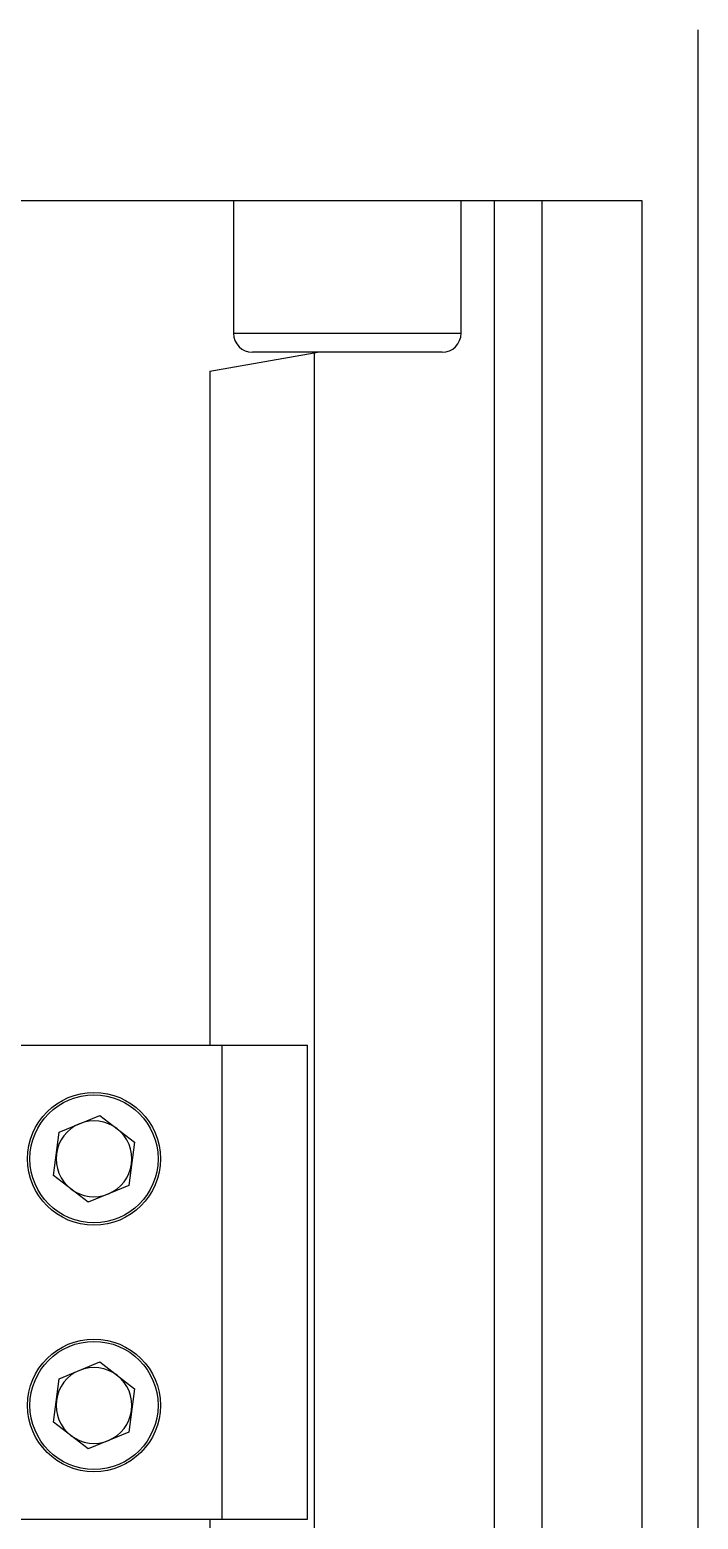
# Model space of a CAD drawing. Header units: millimetres. Extents: x 2379 to 4059, y 879 to 2067.
# Drawn here: x 3559.9 to 3602.1, y 1526.6 to 1620.6 of the extents above; entities that cross this region are included whole.
import ezdxf

# ---------------------------------------------------------------- set-up
doc = ezdxf.new("R2010")
doc.units = ezdxf.units.MM

msp = doc.modelspace()

# ---------------------------------------------------------------- linework, layer by layer
at = {"color": 7, "linetype": 'Continuous', "lineweight": 25}
for p, q in [((3602.088, 1453.06), (3602.088, 1620.64)), ((3502.109, 1609.867), (3598.527, 1609.867)), ((3572.76, 1609.867), (3572.76, 1601.488)), ((3587.124, 1601.488), (3587.124, 1609.867)), ((3589.22, 1609.867), (3589.22, 1466.227)), ((3592.213, 1609.867), (3592.213, 1466.227)), ((3598.527, 1609.867), (3598.527, 1466.227)), ((3572.76, 1601.488), (3579.942, 1601.488)), ((3579.942, 1601.488), (3587.124, 1601.488)), ((3571.265, 1599.094), (3577.849, 1600.255)), ((3579.942, 1600.291), (3573.957, 1600.291)), ((3577.849, 1600.255), (3578.054, 1600.291)), ((3577.849, 1600.255), (3577.849, 1483.021)), ((3585.927, 1600.291), (3579.942, 1600.291)), ((3571.265, 1599.094), (3571.265, 1556.571)), ((3528.945, 1556.571), (3572.037, 1556.571)), ((3572.037, 1526.646), (3572.037, 1556.571)), ((3572.037, 1556.571), (3577.423, 1556.571)), ((3577.423, 1526.646), (3577.423, 1556.571)), ((3561.765, 1551.073), (3564.32, 1552.129)), ((3564.32, 1552.129), (3566.512, 1550.444)), ((3561.402, 1548.333), (3561.765, 1551.073)), ((3566.512, 1550.444), (3566.148, 1547.704)), ((3563.594, 1546.648), (3561.402, 1548.333)), ((3566.148, 1547.704), (3563.594, 1546.648)), ((3561.765, 1535.512), (3564.32, 1536.568)), ((3564.32, 1536.568), (3566.512, 1534.883)), ((3561.402, 1532.772), (3561.765, 1535.512)), ((3566.512, 1534.883), (3566.148, 1532.143)), ((3563.594, 1531.087), (3561.402, 1532.772)), ((3566.148, 1532.143), (3563.594, 1531.087)), ((3522.787, 1526.646), (3572.037, 1526.646)), ((3571.265, 1526.646), (3571.265, 1484.182)), ((3572.037, 1526.646), (3577.423, 1526.646))]:
    msp.add_line(p, q, dxfattribs=at)
for centre, radius in [((3563.957, 1549.389), 4.19), ((3563.957, 1549.389), 4.04), ((3563.957, 1533.828), 4.189), ((3563.957, 1533.828), 4.04)]:
    msp.add_circle(centre, radius, dxfattribs=at)
for centre, radius, start, end in [((3573.957, 1601.488), 1.197, 180, 270), ((3585.927, 1601.488), 1.197, 270, 0), ((3563.957, 1549.389), 2.394, 112.44828, 172.44828), ((3563.957, 1549.389), 2.394, 52.44828, 112.44828), ((3563.957, 1549.389), 2.394, 352.44828, 52.44828), ((3563.957, 1549.389), 2.394, 172.44828, 232.44828), ((3563.957, 1549.389), 2.394, 292.44828, 352.44828), ((3563.957, 1549.389), 2.394, 232.44828, 292.44828), ((3563.957, 1533.828), 2.394, 112.44828, 172.44828), ((3563.957, 1533.828), 2.394, 52.44828, 112.44828), ((3563.957, 1533.828), 2.394, 352.44828, 52.44828), ((3563.957, 1533.828), 2.394, 172.44828, 232.44828), ((3563.957, 1533.828), 2.394, 292.44828, 352.44828), ((3563.957, 1533.828), 2.394, 232.44828, 292.44828)]:
    msp.add_arc(centre, radius, start, end, dxfattribs=at)

doc.saveas('drawing.dxf')
